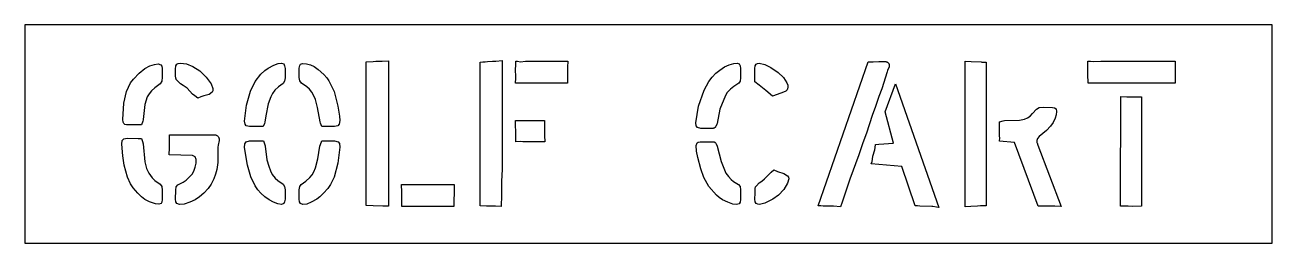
# Model space of a CAD drawing. Header units: inches. Extents: x 0 to 103, y 0 to 18.
import ezdxf

# ---------------------------------------------------------------- set-up
doc = ezdxf.new("R2010")
doc.units = ezdxf.units.IN
doc.header["$MEASUREMENT"] = 0
doc.layers.add('CUT', color=1, linetype='Continuous')

msp = doc.modelspace()

# ---------------------------------------------------------------- linework, layer by layer
at = {"layer": 'CUT'}
for points in [[(0, 0), (103, 0), (103, 18), (0, 18)], [(10.25, 12.32), (10.1, 12.06), (9.91, 11.44), (9.77, 10.19), (9.77, 10.17), (9.73, 10.06), (9.73, 10.05), (9.63, 9.75), (9.31, 9.75), (9.31, 9.75), (9.18, 9.75), (8.4, 9.76), (8.26, 9.79), (8.16, 9.86), (8.11, 9.98), (8.09, 10.21), (8.16, 11.55), (8.4, 12.5), (8.72, 13.21), (8.96, 13.52), (9.43, 14.03), (9.9, 14.41), (10.32, 14.63), (10.69, 14.75), (11.01, 14.78), (11.21, 14.72), (11.3, 14.59), (11.34, 14.41), (11.34, 13.68), (11.3, 13.36), (11.16, 13.14), (10.72, 12.82), (10.44, 12.56)], [(13.85, 12.28), (13.4, 12.78), (13.08, 13.01), (12.85, 13.13), (12.6, 13.38), (12.57, 13.41), (12.54, 13.44), (12.52, 13.47), (12.49, 13.51), (12.48, 13.54), (12.46, 13.58), (12.45, 13.62), (12.45, 13.66), (12.44, 13.71), (12.44, 14.06), (12.44, 14.34), (12.47, 14.62), (12.54, 14.77), (12.65, 14.83), (12.84, 14.86), (13.34, 14.8), (13.86, 14.58), (14.45, 14.22), (14.97, 13.7), (15.37, 13.14), (15.53, 12.75), (15.52, 12.57), (15.47, 12.44), (15.22, 12.27), (14.78, 12.14), (14.54, 12.06), (14.27, 11.97), (14.04, 12.15)], [(21.18, 14.84), (21.37, 14.78), (21.45, 14.64), (21.48, 14.41), (21.48, 13.63), (21.44, 13.36), (21.32, 13.17), (20.93, 12.88), (20.65, 12.61), (20.44, 12.34), (20.3, 12.08), (20.08, 11.48), (19.89, 10.51), (19.82, 9.99), (19.78, 9.88), (19.68, 9.61), (19.39, 9.61), (19.39, 9.61), (19.26, 9.61), (18.56, 9.61), (18.27, 9.68), (18.18, 9.8), (18.14, 10.05), (18.31, 11.37), (18.64, 12.54), (19.01, 13.32), (19.49, 13.94), (19.8, 14.23), (20.08, 14.44), (20.55, 14.67), (20.91, 14.81)], [(26, 10.12), (25.96, 9.81), (25.85, 9.67), (25.56, 9.61), (24.95, 9.61), (24.82, 9.61), (24.52, 9.61), (24.42, 9.89), (24.37, 10), (24.16, 11.18), (23.99, 11.84), (23.86, 12.16), (23.69, 12.46), (23.49, 12.69), (23.27, 12.89), (22.83, 13.19), (22.69, 13.39), (22.65, 13.66), (22.66, 14.43), (22.69, 14.66), (22.76, 14.76), (22.93, 14.82), (23.26, 14.8), (23.59, 14.71), (23.9, 14.56), (24.21, 14.33), (24.69, 13.9), (24.93, 13.64), (25.1, 13.4), (25.55, 12.51), (25.85, 11.3), (25.98, 10.46)], [(28.19, 3.1), (28.19, 14.95), (28.76, 14.98), (28.98, 15.01), (29.5, 15.01), (30.02, 15.05), (30.02, 3.03), (29.8, 3.04), (29.66, 3.05), (29.55, 3.04), (28.75, 3.08)], [(39.34, 3.44), (39.32, 3.01), (38.87, 3.03), (38.31, 3.03), (38.12, 3.05), (37.6, 3.06), (37.6, 14.94), (37.82, 14.95), (38.01, 14.96), (38.19, 14.99), (38.62, 15.02), (38.89, 15.02), (39.41, 15.08), (39.42, 6.09), (39.36, 5.07), (39.35, 3.55)], [(43.99, 15.02), (44.34, 15), (44.83, 15.01), (44.82, 14.51), (44.81, 13.59), (44.8, 13.53), (44.8, 13.19), (40.52, 13.19), (40.53, 13.62), (40.52, 14.43), (40.53, 14.56), (40.53, 15.02), (40.67, 15), (40.94, 14.97), (41.33, 15.01)], [(58.17, 14.72), (58.54, 14.83), (58.82, 14.85), (59, 14.78), (59.08, 14.64), (59.11, 14.41), (59.11, 13.63), (59.07, 13.36), (58.95, 13.2), (58.54, 12.93), (58.28, 12.71), (58.01, 12.42), (57.85, 12.17), (57.4, 11.04), (57.16, 9.86), (57.13, 9.8), (57.05, 9.62), (57.04, 9.6), (57.03, 9.57), (57.01, 9.55), (56.99, 9.53), (56.97, 9.52), (56.95, 9.5), (56.93, 9.49), (56.91, 9.48), (56.88, 9.47), (56.86, 9.46), (56.83, 9.46), (56.81, 9.46), (56.61, 9.46), (56.61, 9.46), (56.53, 9.46), (55.83, 9.46), (55.54, 9.53), (55.44, 9.68), (55.42, 9.91), (55.64, 11.3), (56.09, 12.62), (56.49, 13.34), (56.75, 13.69), (57.07, 14.03), (57.38, 14.28), (57.78, 14.54)], [(62.94, 12.64), (62.83, 12.54), (62.65, 12.44), (62.43, 12.37), (61.75, 12.12), (61.2, 12.6), (60.65, 13.03), (60.29, 13.31), (60.29, 14.4), (60.31, 14.63), (60.39, 14.77), (60.5, 14.83), (60.65, 14.85), (61.1, 14.75), (61.6, 14.5), (62.21, 14.08), (62.64, 13.65), (62.92, 13.22), (63, 13.03), (63.01, 12.87), (62.99, 12.73)], [(71.25, 14.92), (71.27, 14.9), (71.3, 14.88), (71.32, 14.85), (71.34, 14.83), (71.35, 14.8), (71.37, 14.77), (71.38, 14.74), (71.39, 14.71), (71.39, 14.67), (71.39, 14.64), (71.39, 14.61), (71.38, 14.58), (71.37, 14.55), (71.25, 14.25), (71.22, 14.13), (70.76, 12.73), (70.51, 12.09), (70.25, 11.26), (69.96, 10.54), (69.51, 9.08), (69.19, 8.28), (68.88, 7.28), (68.13, 5.26), (67.5, 3.37), (67.36, 3), (67.35, 3), (66.79, 3.03), (66.07, 3.03), (65.92, 3.05), (65.72, 3.06), (65.5, 3.06), (69.65, 14.97), (70.05, 14.96), (70.53, 14.99), (70.74, 14.98), (71.06, 14.98), (71.1, 14.98), (71.13, 14.97), (71.16, 14.96), (71.19, 14.95), (71.22, 14.94)], [(77.65, 3.46), (77.64, 3.57), (77.66, 15.02), (78.15, 14.99), (78.97, 14.96), (79.04, 14.94), (79.39, 14.93), (79.39, 3.07), (78.93, 3.06), (78.67, 3.03), (78.11, 3.02), (77.64, 2.99)], [(94.99, 15.01), (94.99, 15.01), (94.99, 14.58), (95, 13.9), (94.99, 13.61), (95, 13.19), (87.8, 13.19), (87.8, 13.52), (87.79, 13.58), (87.79, 14.47), (87.78, 14.99), (87.78, 15), (88, 15), (88.29, 14.99), (88.86, 15.02), (94.29, 15.01), (94.57, 15)], [(72.43, 6.33), (69.9, 6.53), (69.96, 6.74), (70.01, 6.93), (70.04, 7.18), (70.18, 7.7), (70.22, 7.89), (70.26, 8.14), (70.52, 8.16), (71.74, 8.24), (71.06, 10.83), (71.91, 13.13), (75.48, 2.92), (75.29, 2.96), (74.98, 3.02), (74.89, 3.02), (73.92, 3.05), (73.73, 3.06), (73.52, 3.06)], [(92.23, 12.07), (92.23, 3.81), (92.23, 3.03), (91.45, 3.02), (91.11, 3.03), (90.48, 3.03), (90.48, 3.65), (90.5, 12.1), (91.01, 12.08), (91.83, 12.08), (91.89, 12.07)], [(80.49, 10.01), (80.78, 10.08), (80.8, 10.08), (80.89, 10.11), (82.15, 10.13), (82.56, 10.22), (82.8, 10.33), (83.01, 10.47), (83.22, 10.68), (83.54, 11.06), (83.76, 11.18), (84.09, 11.21), (84.86, 11.2), (85.04, 11.16), (85.16, 11.07), (85.21, 10.86), (85.18, 10.58), (85.09, 10.3), (84.91, 9.95), (84.69, 9.64), (84.37, 9.28), (83.77, 8.79), (83.77, 8.79), (83.77, 8.79), (83.64, 8.62), (83.62, 8.59), (83.6, 8.56), (83.59, 8.53), (83.58, 8.49), (83.57, 8.46), (83.57, 8.42), (83.57, 8.39), (83.57, 8.35), (83.58, 8.31), (83.59, 8.28), (83.66, 8.09), (85.58, 3.01), (85.05, 3.03), (84.13, 3.03), (83.67, 3.04), (81.73, 8.29), (80.5, 8.41), (80.51, 8.67), (80.49, 8.82), (80.49, 9.68), (80.49, 9.7), (80.49, 9.72), (80.49, 9.72)], [(41.13, 8.36), (40.96, 8.37), (40.53, 8.36), (40.53, 8.8), (40.52, 10.11), (42.91, 10.11), (42.92, 8.87), (42.93, 8.36)], [(11.3, 3.37), (11.24, 3.27), (11.06, 3.2), (10.78, 3.23), (10.3, 3.4), (9.91, 3.6), (9.64, 3.81), (9.33, 4.11), (8.93, 4.57), (8.71, 4.89), (8.46, 5.44), (8.19, 6.43), (8.08, 7.19), (8, 8.15), (8.04, 8.45), (8.16, 8.59), (8.45, 8.65), (9.35, 8.64), (9.35, 8.64), (9.35, 8.64), (9.64, 8.64), (9.72, 8.37), (9.77, 8.2), (9.89, 6.69), (10.04, 6.15), (10.24, 5.77), (10.51, 5.38), (10.73, 5.17), (11.17, 4.87), (11.31, 4.66), (11.34, 4.37), (11.34, 3.6)], [(11.95, 8.73), (11.95, 8.94), (15.09, 8.94), (15.23, 8.94), (15.62, 8.94), (15.66, 8.94), (15.7, 8.94), (15.75, 8.92), (15.79, 8.91), (15.83, 8.89), (15.86, 8.87), (15.9, 8.84), (15.93, 8.81), (15.96, 8.78), (15.98, 8.74), (16, 8.7), (16.02, 8.66), (16.03, 8.62), (16.04, 8.58), (16.05, 8.54), (16.05, 8.49), (16.04, 8.45), (15.97, 8.07), (15.93, 7.9), (15.92, 6.65), (15.84, 6.07), (15.74, 5.69), (15.59, 5.29), (15.37, 4.86), (15.13, 4.5), (14.78, 4.12), (14.42, 3.81), (14.06, 3.57), (13.63, 3.37), (13.14, 3.21), (12.77, 3.18), (12.55, 3.26), (12.47, 3.4), (12.44, 3.63), (12.45, 4.36), (12.5, 4.63), (12.63, 4.8), (13.07, 5.03), (13.31, 5.2), (13.6, 5.46), (13.8, 5.68), (13.95, 5.94), (14.07, 6.26), (14.14, 6.6), (14.14, 6.89), (14.06, 7.12), (13.84, 7.23), (11.92, 7.28), (11.93, 7.85), (11.94, 8.55)], [(19.36, 8.43), (19.36, 8.43), (19.69, 8.43), (19.8, 8.11), (19.84, 8.03), (19.84, 8), (19.99, 6.88), (20.13, 6.34), (20.27, 5.97), (20.43, 5.67), (20.67, 5.36), (20.88, 5.15), (21.32, 4.85), (21.44, 4.67), (21.48, 4.4), (21.48, 3.62), (21.45, 3.39), (21.37, 3.26), (21.18, 3.19), (20.9, 3.23), (20.54, 3.36), (20.16, 3.57), (19.81, 3.82), (19.48, 4.11), (19.23, 4.4), (19.01, 4.73), (18.65, 5.47), (18.37, 6.43), (18.14, 7.89), (18.16, 8.2), (18.27, 8.36), (18.54, 8.43), (19.26, 8.43)], [(23.99, 6.21), (24.18, 6.95), (24.36, 8), (24.4, 8.12), (24.51, 8.43), (24.84, 8.43), (24.84, 8.43), (24.98, 8.43), (25.58, 8.43), (25.86, 8.36), (25.97, 8.21), (26, 7.9), (25.85, 6.58), (25.53, 5.45), (25.23, 4.83), (25.01, 4.51), (24.66, 4.12), (24.36, 3.81), (24.12, 3.63), (23.63, 3.36), (23.27, 3.22), (22.95, 3.19), (22.77, 3.26), (22.68, 3.39), (22.65, 3.62), (22.65, 4.4), (22.7, 4.67), (22.82, 4.84), (23.21, 5.11), (23.53, 5.4), (23.72, 5.63), (23.87, 5.89)], [(58.05, 3.37), (57.62, 3.57), (57.33, 3.76), (57.11, 3.96), (56.48, 4.68), (56.08, 5.4), (55.82, 6.13), (55.57, 7.05), (55.47, 7.58), (55.44, 8.04), (55.51, 8.26), (55.61, 8.32), (55.76, 8.35), (56.62, 8.36), (56.82, 8.36), (56.85, 8.36), (56.88, 8.35), (56.91, 8.34), (56.94, 8.34), (56.96, 8.32), (56.99, 8.31), (57.01, 8.29), (57.03, 8.27), (57.05, 8.25), (57.07, 8.23), (57.09, 8.2), (57.1, 8.18), (57.18, 7.99), (57.18, 7.99), (57.18, 7.99), (57.5, 6.73), (57.9, 5.78), (58.1, 5.5), (58.33, 5.25), (58.53, 5.09), (58.94, 4.84), (59.07, 4.67), (59.11, 4.4), (59.11, 3.59), (59.07, 3.37), (58.98, 3.24), (58.78, 3.19), (58.46, 3.22)], [(60.52, 3.2), (60.4, 3.25), (60.32, 3.39), (60.29, 3.62), (60.3, 4.12), (60.3, 4.46), (60.3, 4.5), (60.3, 4.53), (60.31, 4.57), (60.33, 4.6), (60.34, 4.63), (60.36, 4.66), (60.38, 4.69), (60.41, 4.72), (60.64, 4.97), (60.85, 5.11), (61.09, 5.3), (61.62, 5.85), (61.86, 6.03), (62.15, 5.91), (62.69, 5.73), (62.99, 5.55), (63.07, 5.43), (63.09, 5.29), (62.99, 4.94), (62.68, 4.43), (62.23, 3.96), (61.77, 3.63), (61.12, 3.29), (60.67, 3.19)], [(31.11, 4.84), (35.46, 4.84), (35.44, 4.31), (35.46, 4.04), (35.43, 3.62), (35.42, 3.02), (31.13, 3.02), (31.13, 3.38), (31.12, 3.43), (31.12, 4.19)]]:
    msp.add_lwpolyline(points, close=True, dxfattribs=at)

doc.saveas('drawing.dxf')
